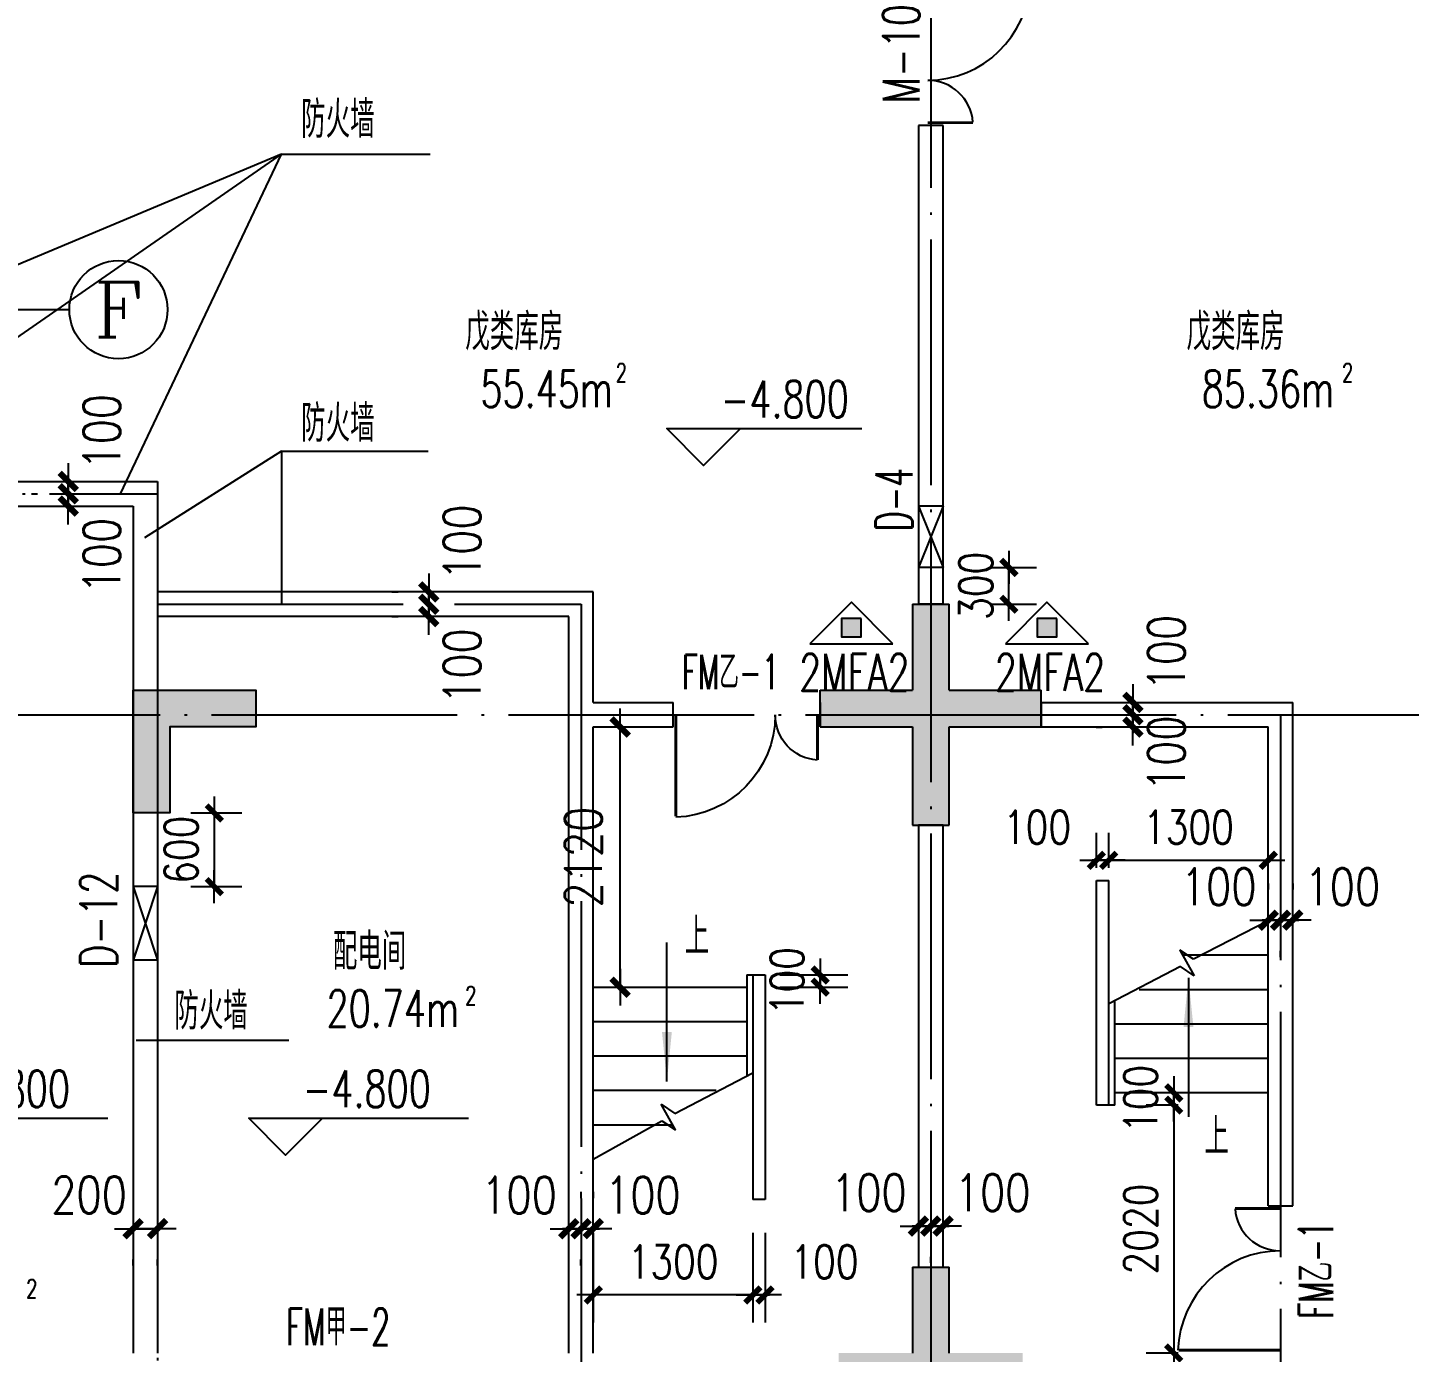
# Model space of a CAD drawing. Extents: x 634182 to 802382, y -1101880 to -864080.
# Drawn here: x 738375 to 749634, y -900771 to -889980 of the extents above; entities that cross this region are included whole.
import ezdxf
from ezdxf.enums import TextEntityAlignment as Align

# ---------------------------------------------------------------- set-up
doc = ezdxf.new("R2010")
doc.units = 0
doc.header["$LTSCALE"] = 1000
doc.header["$MEASUREMENT"] = 0
doc.linetypes.add('DOTE', pattern=[2.42, 2, -0.2, 0.02, -0.2])
doc.layers.get('0').update_dxf_attribs({"linetype": 'CONTINUOUS'})
doc.layers.get('DEFPOINTS').update_dxf_attribs({"linetype": 'CONTINUOUS'})
for name, color, linetype in [('210', 4, 'CONTINUOUS'), ('AXIS', 3, 'CONTINUOUS'), ('AXIS_TEXT', 7, 'CONTINUOUS'), ('DOTE', 1, 'DOTE'), ('MC', 4, 'CONTINUOUS'), ('PUB_DIM', 3, 'CONTINUOUS'), ('PUB_TEXT', 7, 'CONTINUOUS'), ('STAIR', 2, 'CONTINUOUS'), ('WALL', 191, 'CONTINUOUS'), ('WINDOW', 2, 'CONTINUOUS')]:
    doc.layers.add(name, color=color, linetype=linetype)
doc.styles.add('_Z', font='romans', dxfattribs={"width": 0.7, "bigfont": 'Z'})
doc.styles.add('COMPLEX', font='COMPLEX')
doc.styles.add('DIM_FONT', font='simplex.shx', dxfattribs={"width": 0.8})
doc.styles.add('HZ_SIMPLEX', font='SIMPLEX.shx', dxfattribs={"width": 0.8, "bigfont": 'hztxt.shx'})
doc.styles.add('Z', font='romans', dxfattribs={"width": 0.8, "bigfont": 'z'})
doc.dimstyles.new('DIMN', dxfattribs={"dimtxt": 300, "dimasz": 1, "dimexe": 250, "dimexo": 300, "dimgap": 150, "dimtad": 1, "dimdec": 0, "dimzin": 0, "dimdsep": 46, "dimtxsty": 'DIM_FONT', "dimblk": '_DIMX', "dimblk1": '_DIMX', "dimblk2": '_DIMX', "dimcen": 2.5, "dimclrt": 7, "dimadec": 0, "dimazin": 0, "dimtfac": 1, "dimtdec": 0, "dimtix": 1, "dimtmove": 2, "dimatfit": 3, "dimldrblk": '_DIMX', "dimfxl": 0, "dimtolj": 1, "dimtzin": 0, "dimarcsym": 0})
doc.dimstyles.new('DIMN90', dxfattribs={"dimscale": 0.9, "dimtxt": 300, "dimasz": 1, "dimexe": 250, "dimexo": 300, "dimgap": 150, "dimtad": 1, "dimdec": 0, "dimdsep": 46, "dimtxsty": 'DIM_FONT', "dimblk": '_DIMX', "dimcen": 2.5, "dimclrt": 7, "dimadec": 0, "dimazin": 0, "dimtfac": 1, "dimtdec": 0, "dimtix": 1, "dimtmove": 2, "dimatfit": 3, "dimldrblk": '_DIMX', "dimfxl": 0, "dimtolj": 1, "dimarcsym": 0})

# ---------------------------------------------------------------- blocks, each defined once
blk = doc.blocks.new('_DIMX')
blk.add_line((-150, 0), (150, 0))
at = {"const_width": 50}
blk.add_lwpolyline([(-70, -70), (70, 70)], dxfattribs=at)
blk = doc.blocks.new('*D688')
at = {"color": 0, "linetype": 'ByBlock'}
for p, q in [((738406, -893677), (738456, -893677)), ((738706, -893676), (738706, -893675)), ((738706, -893777), (738706, -893677)), ((738706, -893777), (738706, -893677)), ((738406, -893777), (738456, -893777)), ((738706, -893778), (738706, -893779))]:
    blk.add_line(p, q, dxfattribs=at)
at = {"layer": 'DEFPOINTS', "color": 0, "linetype": 'ByBlock'}
for p in [(738706, -893677), (738706, -893677), (738706, -893777)]:
    blk.add_point(p, dxfattribs=at)
at = {"color": 0, "linetype": 'ByBlock'}
for p, rotation in [((738706, -893677), 270), ((738706, -893777), 90)]:
    blk.add_blockref('_DIMX', p, dxfattribs=dict(at, rotation=rotation))
at = {"color": 7, "linetype": 'ByBlock', "insert": (738979, -893272), "char_height": 300, "attachment_point": 5, "rotation": 90, "style": 'DIM_FONT'}
blk.add_mtext('\\A1;100', dxfattribs=at)
blk = doc.blocks.new('*D734')
at = {"color": 0, "linetype": 'ByBlock'}
for p, q in [((738406, -893777), (738456, -893777)), ((738706, -893776), (738706, -893775)), ((738706, -893877), (738706, -893777)), ((738706, -893877), (738706, -893777)), ((738406, -893877), (738456, -893877)), ((738706, -893878), (738706, -893879))]:
    blk.add_line(p, q, dxfattribs=at)
at = {"layer": 'DEFPOINTS', "color": 0, "linetype": 'ByBlock'}
for p in [(738706, -893777), (738706, -893777), (738706, -893877)]:
    blk.add_point(p, dxfattribs=at)
at = {"color": 0, "linetype": 'ByBlock'}
for p, rotation in [((738706, -893777), 270), ((738706, -893877), 90)]:
    blk.add_blockref('_DIMX', p, dxfattribs=dict(at, rotation=rotation))
at = {"color": 7, "linetype": 'ByBlock', "insert": (738979, -894281), "char_height": 300, "attachment_point": 5, "rotation": 90, "style": 'DIM_FONT'}
blk.add_mtext('\\A1;100', dxfattribs=at)
blk = doc.blocks.new('*D735')
at = {"color": 0, "linetype": 'ByBlock'}
for p, q in [((739233, -899764), (739232, -899764)), ((739434, -899764), (739234, -899764)), ((739434, -899764), (739234, -899764)), ((739435, -899764), (739436, -899764)), ((739234, -900064), (739234, -900014)), ((739434, -900064), (739434, -900014))]:
    blk.add_line(p, q, dxfattribs=at)
at = {"layer": 'DEFPOINTS', "color": 0, "linetype": 'ByBlock'}
for p in [(739234, -899764), (739234, -899764), (739434, -899764)]:
    blk.add_point(p, dxfattribs=at)
at = {"color": 0, "linetype": 'ByBlock'}
blk.add_blockref('_DIMX', (739234, -899764), dxfattribs=at)
at = {"color": 0, "linetype": 'ByBlock', "rotation": 180}
blk.add_blockref('_DIMX', (739434, -899764), dxfattribs=at)
at = {"color": 7, "linetype": 'ByBlock', "insert": (738876, -899489), "char_height": 300, "attachment_point": 5, "style": 'DIM_FONT'}
blk.add_mtext('\\A1;200', dxfattribs=at)
blk = doc.blocks.new('*D736')
at = {"color": 0, "linetype": 'ByBlock'}
for p, q in [((739704, -896377), (740121, -896377)), ((739896, -896376), (739896, -896375)), ((739896, -896377), (739896, -896977)), ((739704, -896977), (740121, -896977)), ((739896, -896978), (739896, -896978))]:
    blk.add_line(p, q, dxfattribs=at)
at = {"layer": 'DEFPOINTS', "color": 0, "linetype": 'ByBlock'}
for p in [(739434, -896377), (739434, -896977), (739896, -896977)]:
    blk.add_point(p, dxfattribs=at)
at = {"color": 0, "linetype": 'ByBlock', "xscale": 0.9, "yscale": 0.9, "zscale": 0.9}
for p, rotation in [((739896, -896377), 270), ((739896, -896977), 90)]:
    blk.add_blockref('_DIMX', p, dxfattribs=dict(at, rotation=rotation))
at = {"color": 7, "linetype": 'ByBlock', "insert": (739626, -896677), "char_height": 270, "attachment_point": 5, "rotation": 90, "style": 'DIM_FONT'}
blk.add_mtext('\\A1;600', dxfattribs=at)
blk = doc.blocks.new('_AXISO')
blk.add_circle((0, 0), 0.5)
at = {"layer": 'AXIS_TEXT', "style": 'COMPLEX', "width": 1.041667}
blk.add_attdef('A', text='', height=0.56, dxfattribs=at).set_placement((-0.25, -0.28), (0.25, -0.28), align=Align.FIT)
blk = doc.blocks.new('*D772')
at = {"color": 0, "linetype": 'ByBlock'}
for p, q in [((745733, -899742), (745732, -899742)), ((745834, -899742), (745734, -899742)), ((745834, -899742), (745734, -899742)), ((745835, -899742), (745836, -899742)), ((745734, -900042), (745734, -899992)), ((745834, -900042), (745834, -899992))]:
    blk.add_line(p, q, dxfattribs=at)
at = {"layer": 'DEFPOINTS', "color": 0, "linetype": 'ByBlock'}
for p in [(745734, -899742), (745734, -899742), (745834, -899742)]:
    blk.add_point(p, dxfattribs=at)
at = {"color": 0, "linetype": 'ByBlock'}
blk.add_blockref('_DIMX', (745734, -899742), dxfattribs=at)
at = {"color": 0, "linetype": 'ByBlock', "rotation": 180}
blk.add_blockref('_DIMX', (745834, -899742), dxfattribs=at)
at = {"color": 7, "linetype": 'ByBlock', "insert": (746238, -899470), "char_height": 300, "attachment_point": 5, "style": 'DIM_FONT'}
blk.add_mtext('\\A1;100', dxfattribs=at)
blk = doc.blocks.new('_A2AKO')
at = {"const_width": 0.02}
for points in [[(-0.481, -0.0014), (-0.481, -0.3084)], [(0.481, 0.0014), (0.481, -0.6906)]]:
    blk.add_lwpolyline(points, dxfattribs=at)
for centre, radius, start, end in [((-0.5008, -0.0026), 0.3067, 274.24917, 0.21013), ((0.5046, 0.0019), 0.6987, 180.27623, 268.06031)]:
    blk.add_arc(centre, radius, start, end)
blk = doc.blocks.new('*D773')
at = {"color": 0, "linetype": 'ByBlock'}
for p, q in [((742884, -899464), (742884, -899514)), ((742984, -899464), (742984, -899514)), ((742883, -899764), (742882, -899764)), ((742984, -899764), (742884, -899764)), ((742984, -899764), (742884, -899764)), ((742985, -899764), (742986, -899764))]:
    blk.add_line(p, q, dxfattribs=at)
at = {"layer": 'DEFPOINTS', "color": 0, "linetype": 'ByBlock'}
for p in [(742884, -899764), (742884, -899764), (742984, -899764)]:
    blk.add_point(p, dxfattribs=at)
at = {"color": 0, "linetype": 'ByBlock'}
blk.add_blockref('_DIMX', (742884, -899764), dxfattribs=at)
at = {"color": 0, "linetype": 'ByBlock', "rotation": 180}
blk.add_blockref('_DIMX', (742984, -899764), dxfattribs=at)
at = {"color": 7, "linetype": 'ByBlock', "insert": (743388, -899491), "char_height": 300, "attachment_point": 5, "style": 'DIM_FONT'}
blk.add_mtext('\\A1;100', dxfattribs=at)
blk = doc.blocks.new('*D774')
at = {"color": 0, "linetype": 'ByBlock'}
for p, q in [((745634, -899442), (745634, -899492)), ((745734, -899442), (745734, -899492)), ((745633, -899742), (745632, -899742)), ((745734, -899742), (745634, -899742)), ((745734, -899742), (745634, -899742)), ((745735, -899742), (745736, -899742))]:
    blk.add_line(p, q, dxfattribs=at)
at = {"layer": 'DEFPOINTS', "color": 0, "linetype": 'ByBlock'}
for p in [(745634, -899742), (745634, -899742), (745734, -899742)]:
    blk.add_point(p, dxfattribs=at)
at = {"color": 0, "linetype": 'ByBlock'}
blk.add_blockref('_DIMX', (745634, -899742), dxfattribs=at)
at = {"color": 0, "linetype": 'ByBlock', "rotation": 180}
blk.add_blockref('_DIMX', (745734, -899742), dxfattribs=at)
at = {"color": 7, "linetype": 'ByBlock', "insert": (745230, -899470), "char_height": 300, "attachment_point": 5, "style": 'DIM_FONT'}
blk.add_mtext('\\A1;100', dxfattribs=at)
blk = doc.blocks.new('*D776')
at = {"color": 0, "linetype": 'ByBlock'}
for p, q in [((744504, -897697), (745058, -897697)), ((744833, -897696), (744833, -897695)), ((744833, -897697), (744833, -897797)), ((744504, -897797), (745058, -897797)), ((744833, -897798), (744833, -897799))]:
    blk.add_line(p, q, dxfattribs=at)
at = {"layer": 'DEFPOINTS', "color": 0, "linetype": 'ByBlock'}
for p in [(744234, -897697), (744234, -897797), (744833, -897797)]:
    blk.add_point(p, dxfattribs=at)
at = {"color": 0, "linetype": 'ByBlock', "xscale": 0.9, "yscale": 0.9, "zscale": 0.9}
for p, rotation in [((744833, -897697), 270), ((744833, -897797), 90)]:
    blk.add_blockref('_DIMX', p, dxfattribs=dict(at, rotation=rotation))
at = {"color": 7, "linetype": 'ByBlock', "insert": (744563, -897747), "char_height": 270, "attachment_point": 5, "rotation": 90, "style": 'DIM_FONT'}
blk.add_mtext('\\A1;100', dxfattribs=at)
blk = doc.blocks.new('_ARROW')
blk.add_solid([(0, 0), (-1, 0.1), (-1, -0.1)])
blk = doc.blocks.new('*D777')
at = {"color": 0, "linetype": 'ByBlock'}
for p, q in [((744284, -899797), (744284, -900529)), ((744384, -899797), (744384, -900529)), ((744283, -900304), (744282, -900304)), ((744384, -900304), (744284, -900304)), ((744384, -900304), (744284, -900304)), ((744385, -900304), (744386, -900304))]:
    blk.add_line(p, q, dxfattribs=at)
at = {"layer": 'DEFPOINTS', "color": 0, "linetype": 'ByBlock'}
for p in [(744284, -899527), (744384, -899527), (744284, -900304)]:
    blk.add_point(p, dxfattribs=at)
at = {"color": 0, "linetype": 'ByBlock', "xscale": 0.9, "yscale": 0.9, "zscale": 0.9}
for p, rotation in [((744284, -900304), 2.668103711186115e-10), ((744384, -900304), 180.0000000002669)]:
    blk.add_blockref('_DIMX', p, dxfattribs=dict(at, rotation=rotation))
at = {"color": 7, "linetype": 'ByBlock', "insert": (744868, -900034), "char_height": 270, "attachment_point": 5, "style": 'DIM_FONT'}
blk.add_mtext('\\A1;100', dxfattribs=at)
blk = doc.blocks.new('*D778')
at = {"color": 0, "linetype": 'ByBlock'}
for p, q in [((742984, -899797), (742984, -900529)), ((744284, -899797), (744284, -900529)), ((744283, -900304), (742985, -900304))]:
    blk.add_line(p, q, dxfattribs=at)
at = {"layer": 'DEFPOINTS', "color": 0, "linetype": 'ByBlock'}
for p in [(742984, -899527), (744284, -899527), (742984, -900304)]:
    blk.add_point(p, dxfattribs=at)
at = {"color": 0, "linetype": 'ByBlock', "xscale": 0.9, "yscale": 0.9, "zscale": 0.9}
for p, rotation in [((742984, -900304), 179.9999999999897), ((744284, -900304), 359.9999999999897)]:
    blk.add_blockref('_DIMX', p, dxfattribs=dict(at, rotation=rotation))
at = {"color": 7, "linetype": 'ByBlock', "insert": (743634, -900034), "char_height": 270, "attachment_point": 5, "style": 'DIM_FONT'}
blk.add_mtext('\\A1;1300', dxfattribs=at)
blk = doc.blocks.new('*D779')
at = {"color": 0, "linetype": 'ByBlock'}
for p, q in [((741343, -894577), (741393, -894577)), ((741643, -894576), (741643, -894575)), ((741643, -894677), (741643, -894577)), ((741643, -894677), (741643, -894577)), ((741343, -894677), (741393, -894677)), ((741643, -894678), (741643, -894679))]:
    blk.add_line(p, q, dxfattribs=at)
at = {"layer": 'DEFPOINTS', "color": 0, "linetype": 'ByBlock'}
for p in [(741643, -894577), (741643, -894577), (741643, -894677)]:
    blk.add_point(p, dxfattribs=at)
at = {"color": 0, "linetype": 'ByBlock'}
for p, rotation in [((741643, -894577), 270), ((741643, -894677), 90)]:
    blk.add_blockref('_DIMX', p, dxfattribs=dict(at, rotation=rotation))
at = {"color": 7, "linetype": 'ByBlock', "insert": (741915, -894172), "char_height": 300, "attachment_point": 5, "rotation": 90, "style": 'DIM_FONT'}
blk.add_mtext('\\A1;100', dxfattribs=at)
blk = doc.blocks.new('*D780')
at = {"color": 0, "linetype": 'ByBlock'}
for p, q in [((741343, -894677), (741393, -894677)), ((741643, -894676), (741643, -894675)), ((741643, -894777), (741643, -894677)), ((741643, -894777), (741643, -894677)), ((741343, -894777), (741393, -894777)), ((741643, -894778), (741643, -894779))]:
    blk.add_line(p, q, dxfattribs=at)
at = {"layer": 'DEFPOINTS', "color": 0, "linetype": 'ByBlock'}
for p in [(741643, -894677), (741643, -894677), (741643, -894777)]:
    blk.add_point(p, dxfattribs=at)
at = {"color": 0, "linetype": 'ByBlock'}
for p, rotation in [((741643, -894677), 270), ((741643, -894777), 90)]:
    blk.add_blockref('_DIMX', p, dxfattribs=dict(at, rotation=rotation))
at = {"color": 7, "linetype": 'ByBlock', "insert": (741915, -895181), "char_height": 300, "attachment_point": 5, "rotation": 90, "style": 'DIM_FONT'}
blk.add_mtext('\\A1;100', dxfattribs=at)
blk = doc.blocks.new('*D781')
at = {"color": 0, "linetype": 'ByBlock'}
for p, q in [((742783, -899764), (742782, -899764)), ((742884, -899764), (742784, -899764)), ((742884, -899764), (742784, -899764)), ((742885, -899764), (742886, -899764)), ((742784, -900064), (742784, -900014)), ((742884, -900064), (742884, -900014))]:
    blk.add_line(p, q, dxfattribs=at)
at = {"layer": 'DEFPOINTS', "color": 0, "linetype": 'ByBlock'}
for p in [(742784, -899764), (742784, -899764), (742884, -899764)]:
    blk.add_point(p, dxfattribs=at)
at = {"color": 0, "linetype": 'ByBlock'}
blk.add_blockref('_DIMX', (742784, -899764), dxfattribs=at)
at = {"color": 0, "linetype": 'ByBlock', "rotation": 180}
blk.add_blockref('_DIMX', (742884, -899764), dxfattribs=at)
at = {"color": 7, "linetype": 'ByBlock', "insert": (742380, -899491), "char_height": 300, "attachment_point": 5, "style": 'DIM_FONT'}
blk.add_mtext('\\A1;100', dxfattribs=at)
blk = doc.blocks.new('*D782')
at = {"color": 0, "linetype": 'ByBlock'}
for p, q in [((747081, -895477), (747131, -895477)), ((747381, -895476), (747381, -895475)), ((747381, -895577), (747381, -895477)), ((747381, -895577), (747381, -895477)), ((747081, -895577), (747131, -895577)), ((747381, -895578), (747381, -895579))]:
    blk.add_line(p, q, dxfattribs=at)
at = {"layer": 'DEFPOINTS', "color": 0, "linetype": 'ByBlock'}
for p in [(747381, -895477), (747381, -895477), (747381, -895577)]:
    blk.add_point(p, dxfattribs=at)
at = {"color": 0, "linetype": 'ByBlock'}
for p, rotation in [((747381, -895477), 270), ((747381, -895577), 90)]:
    blk.add_blockref('_DIMX', p, dxfattribs=dict(at, rotation=rotation))
at = {"color": 7, "linetype": 'ByBlock', "insert": (747654, -895072), "char_height": 300, "attachment_point": 5, "rotation": 90, "style": 'DIM_FONT'}
blk.add_mtext('\\A1;100', dxfattribs=at)
blk = doc.blocks.new('*D783')
at = {"color": 0, "linetype": 'ByBlock'}
for p, q in [((747081, -895577), (747131, -895577)), ((747381, -895576), (747381, -895575)), ((747381, -895677), (747381, -895577)), ((747381, -895677), (747381, -895577)), ((747081, -895677), (747131, -895677)), ((747381, -895678), (747381, -895679))]:
    blk.add_line(p, q, dxfattribs=at)
at = {"layer": 'DEFPOINTS', "color": 0, "linetype": 'ByBlock'}
for p in [(747381, -895577), (747381, -895577), (747381, -895677)]:
    blk.add_point(p, dxfattribs=at)
at = {"color": 0, "linetype": 'ByBlock'}
for p, rotation in [((747381, -895577), 270), ((747381, -895677), 90)]:
    blk.add_blockref('_DIMX', p, dxfattribs=dict(at, rotation=rotation))
at = {"color": 7, "linetype": 'ByBlock', "insert": (747654, -895892), "char_height": 300, "attachment_point": 5, "rotation": 90, "style": 'DIM_FONT'}
blk.add_mtext('\\A1;100', dxfattribs=at)
blk = doc.blocks.new('*D784')
at = {"color": 0, "linetype": 'ByBlock'}
for p, q in [((747750, -898757), (747489, -898757)), ((747714, -898758), (747714, -900776)), ((747750, -900777), (747489, -900777))]:
    blk.add_line(p, q, dxfattribs=at)
at = {"layer": 'DEFPOINTS', "color": 0, "linetype": 'ByBlock'}
for p in [(748020, -898757), (747714, -900777), (748020, -900777)]:
    blk.add_point(p, dxfattribs=at)
at = {"color": 0, "linetype": 'ByBlock', "xscale": 0.9, "yscale": 0.9, "zscale": 0.9}
for p, rotation in [((747714, -898757), 90), ((747714, -900777), 270)]:
    blk.add_blockref('_DIMX', p, dxfattribs=dict(at, rotation=rotation))
at = {"color": 7, "linetype": 'ByBlock', "insert": (747444, -899767), "char_height": 270, "attachment_point": 5, "rotation": 90, "style": 'DIM_FONT'}
blk.add_mtext('\\A1;2020', dxfattribs=at)
blk = doc.blocks.new('*D785')
at = {"color": 0, "linetype": 'ByBlock'}
for p, q in [((747750, -898657), (747489, -898657)), ((747714, -898656), (747714, -898655)), ((747714, -898657), (747714, -898757)), ((747750, -898757), (747489, -898757)), ((747714, -898758), (747714, -898759))]:
    blk.add_line(p, q, dxfattribs=at)
at = {"layer": 'DEFPOINTS', "color": 0, "linetype": 'ByBlock'}
for p in [(748020, -898657), (747714, -898757), (748020, -898757)]:
    blk.add_point(p, dxfattribs=at)
at = {"color": 0, "linetype": 'ByBlock', "xscale": 0.9, "yscale": 0.9, "zscale": 0.9}
for p, rotation in [((747714, -898657), 270), ((747714, -898757), 90)]:
    blk.add_blockref('_DIMX', p, dxfattribs=dict(at, rotation=rotation))
at = {"color": 7, "linetype": 'ByBlock', "insert": (747444, -898707), "char_height": 270, "attachment_point": 5, "rotation": 90, "style": 'DIM_FONT'}
blk.add_mtext('\\A1;100', dxfattribs=at)
blk = doc.blocks.new('*D786')
at = {"color": 0, "linetype": 'ByBlock'}
for p, q in [((747084, -896823), (747084, -896538)), ((747184, -896823), (747184, -896538)), ((747083, -896763), (747082, -896763)), ((747084, -896763), (747184, -896763)), ((747084, -896763), (747184, -896763)), ((747185, -896763), (747186, -896763))]:
    blk.add_line(p, q, dxfattribs=at)
at = {"layer": 'DEFPOINTS', "color": 0, "linetype": 'ByBlock'}
for p in [(747184, -896763), (747084, -897093), (747184, -897093)]:
    blk.add_point(p, dxfattribs=at)
at = {"color": 0, "linetype": 'ByBlock', "xscale": 0.9, "yscale": 0.9, "zscale": 0.9}
blk.add_blockref('_DIMX', (747084, -896763), dxfattribs=at)
at = {"color": 0, "linetype": 'ByBlock', "xscale": 0.9, "yscale": 0.9, "zscale": 0.9, "rotation": 180}
blk.add_blockref('_DIMX', (747184, -896763), dxfattribs=at)
at = {"color": 7, "linetype": 'ByBlock', "insert": (746600, -896493), "char_height": 270, "attachment_point": 5, "style": 'DIM_FONT'}
blk.add_mtext('\\A1;100', dxfattribs=at)
blk = doc.blocks.new('*D787')
at = {"color": 0, "linetype": 'ByBlock'}
for p, q in [((747184, -896823), (747184, -896538)), ((748484, -896823), (748484, -896538)), ((747185, -896763), (748483, -896763))]:
    blk.add_line(p, q, dxfattribs=at)
at = {"layer": 'DEFPOINTS', "color": 0, "linetype": 'ByBlock'}
for p in [(748484, -896763), (747184, -897093), (748484, -897093)]:
    blk.add_point(p, dxfattribs=at)
at = {"color": 0, "linetype": 'ByBlock', "xscale": 0.9, "yscale": 0.9, "zscale": 0.9, "rotation": 180}
blk.add_blockref('_DIMX', (747184, -896763), dxfattribs=at)
at = {"color": 0, "linetype": 'ByBlock', "xscale": 0.9, "yscale": 0.9, "zscale": 0.9}
blk.add_blockref('_DIMX', (748484, -896763), dxfattribs=at)
at = {"color": 7, "linetype": 'ByBlock', "insert": (747834, -896493), "char_height": 270, "attachment_point": 5, "style": 'DIM_FONT'}
blk.add_mtext('\\A1;1300', dxfattribs=at)
blk = doc.blocks.new('*D788')
at = {"color": 0, "linetype": 'ByBlock'}
for p, q in [((746226, -894377), (746596, -894377)), ((746371, -894376), (746371, -894375)), ((746371, -894677), (746371, -894377)), ((746226, -894677), (746596, -894677)), ((746371, -894678), (746371, -894679))]:
    blk.add_line(p, q, dxfattribs=at)
at = {"layer": 'DEFPOINTS', "color": 0, "linetype": 'ByBlock'}
for p in [(745956, -894377), (746371, -894377), (745956, -894677)]:
    blk.add_point(p, dxfattribs=at)
at = {"color": 0, "linetype": 'ByBlock', "xscale": 0.9, "yscale": 0.9, "zscale": 0.9}
for p, rotation in [((746371, -894377), 270), ((746371, -894677), 90)]:
    blk.add_blockref('_DIMX', p, dxfattribs=dict(at, rotation=rotation))
at = {"color": 7, "linetype": 'ByBlock', "insert": (746101, -894527), "char_height": 270, "attachment_point": 5, "rotation": 90, "style": 'DIM_FONT'}
blk.add_mtext('\\A1;300', dxfattribs=at)
blk = doc.blocks.new('*D789')
at = {"color": 0, "linetype": 'ByBlock'}
for p, q in [((748484, -896951), (748484, -897001)), ((748483, -897251), (748482, -897251)), ((748584, -897251), (748484, -897251)), ((748584, -897251), (748484, -897251)), ((748585, -897251), (748586, -897251)), ((748584, -897551), (748584, -897501))]:
    blk.add_line(p, q, dxfattribs=at)
at = {"layer": 'DEFPOINTS', "color": 0, "linetype": 'ByBlock'}
for p in [(748484, -897251), (748484, -897251), (748584, -897251)]:
    blk.add_point(p, dxfattribs=at)
at = {"color": 0, "linetype": 'ByBlock'}
blk.add_blockref('_DIMX', (748484, -897251), dxfattribs=at)
at = {"color": 0, "linetype": 'ByBlock', "rotation": 180}
blk.add_blockref('_DIMX', (748584, -897251), dxfattribs=at)
at = {"color": 7, "linetype": 'ByBlock', "insert": (748080, -896978), "char_height": 300, "attachment_point": 5, "style": 'DIM_FONT'}
blk.add_mtext('\\A1;100', dxfattribs=at)
blk = doc.blocks.new('*D790')
at = {"color": 0, "linetype": 'ByBlock'}
for p, q in [((748584, -896951), (748584, -897001)), ((748684, -896951), (748684, -897001)), ((748583, -897251), (748582, -897251)), ((748684, -897251), (748584, -897251)), ((748684, -897251), (748584, -897251)), ((748685, -897251), (748686, -897251))]:
    blk.add_line(p, q, dxfattribs=at)
at = {"layer": 'DEFPOINTS', "color": 0, "linetype": 'ByBlock'}
for p in [(748584, -897251), (748584, -897251), (748684, -897251)]:
    blk.add_point(p, dxfattribs=at)
at = {"color": 0, "linetype": 'ByBlock'}
for p, rotation in [((748584, -897251), 6.666442612347531e-11), ((748684, -897251), 180.0000000000666)]:
    blk.add_blockref('_DIMX', p, dxfattribs=dict(at, rotation=rotation))
at = {"color": 7, "linetype": 'ByBlock', "insert": (749088, -896978), "char_height": 300, "attachment_point": 5, "style": 'DIM_FONT'}
blk.add_mtext('\\A1;100', dxfattribs=at)

msp = doc.modelspace()

# ---------------------------------------------------------------- hatches: boundary and pattern name
at = {"layer": '210'}
h = msp.add_hatch(color=256, dxfattribs=at)
h.paths.add_polyline_path([(745584.154, -895206.76), (745584.154, -894676.76), (745734.156, -894676.76), (745734.156, -895576.757), (744834.156, -895576.757), (744834.156, -895476.757), (744834.154, -895476.757), (744834.154, -895376.76), (745584.154, -895376.76)])
h.paths.add_polyline_path([(745734.156, -894676.76), (745884.154, -894676.76), (745884.154, -895376.76), (746264.154, -895376.76), (746634.154, -895376.76), (746634.155, -895576.757), (745734.156, -895576.757)])
h.paths.add_polyline_path([(745734.156, -895576.757), (746634.155, -895576.757), (746634.156, -895676.76), (745884.154, -895676.76), (745884.154, -896476.659), (745734.156, -896476.659)])
h.paths.add_polyline_path([(745584.154, -895676.76), (744834.156, -895676.76), (744834.156, -895576.757), (745734.156, -895576.757), (745734.156, -896476.659), (745584.154, -896476.659)])
msp.add_hatch(color=256, dxfattribs=at).paths.add_polyline_path([(740234.057, -895676.76), (740234.057, -895376.76), (739234.057, -895376.76), (739234.157, -896376.659), (739534.057, -896376.659), (739534.057, -895676.76)])
h = msp.add_hatch(color=256, dxfattribs=at)
h.paths.add_polyline_path([(745734.156, -900076.757), (745634.156, -900076.757), (745634.156, -900076.659), (745584.157, -900076.659), (745584.157, -900776.659), (744984.157, -900776.659), (744984.157, -900976.757), (745734.156, -900976.757)])
h.paths.add_polyline_path([(745734.156, -900976.757), (744984.157, -900976.757), (744984.156, -901076.757), (745734.156, -901076.757)])
h = msp.add_hatch(color=256, dxfattribs=at)
h.paths.add_polyline_path([(745734.156, -900076.757), (745834.156, -900076.757), (745834.156, -900076.659), (745884.154, -900076.659), (745884.154, -900776.659), (746484.154, -900776.659), (746484.155, -900976.757), (745734.156, -900976.757)])
h.paths.add_polyline_path([(746484.155, -900976.757), (746484.155, -901076.757), (745734.156, -901076.757), (745734.156, -900976.757)])
at = {"layer": 'PUB_DIM'}
for points in [[(745166.275, -894792.214), (745007.762, -894792.214), (745007.762, -894942.788), (745166.275, -894942.788)], [(746760.611, -894792.214), (746602.098, -894792.214), (746602.098, -894942.788), (746760.611, -894942.788)]]:
    msp.add_hatch(color=256, dxfattribs=at).paths.add_polyline_path(points)

# ---------------------------------------------------------------- linework, layer by layer
at = {"layer": 'DOTE'}
for p, q in [((745734.156, -884445.605), (745734.156, -902476.757)), ((733434.156, -892276.757), (738714.899, -892276.757)), ((736134.156, -893776.757), (739434.156, -893776.757)), ((739434.156, -893776.757), (739434.156, -902476.757)), ((739434.156, -894676.757), (742884.156, -894676.757)), ((742884.156, -894676.757), (742884.156, -902476.757)), ((722934.156, -895576.757), (745734.156, -895576.757)), ((745734.156, -895576.757), (763584.156, -895576.757)), ((748584.156, -895576.757), (748584.156, -902476.757))]:
    msp.add_line(p, q, dxfattribs=at)
at = {"layer": 'MC', "linetype": 'Continuous'}
for p, q in [((740444.362, -891009.331), (737424.454, -892276.757)), ((737534.156, -893026.757), (740444.362, -891009.331)), ((739131.649, -893776.757), (740444.362, -891009.331)), ((740444.362, -891009.331), (741655.548, -891009.331)), ((740444.362, -893430.603), (739325.886, -894134.994)), ((740444.362, -893430.603), (741638.691, -893430.603)), ((740444.362, -893430.603), (740444.362, -894676.757)), ((745634.156, -893876.757), (745834.156, -894376.757)), ((745834.156, -893876.757), (745634.156, -894376.757)), ((739234.156, -896976.659), (739434.156, -897576.659)), ((739434.156, -896976.659), (739234.156, -897576.659)), ((739258.333, -898226.757), (740503.74, -898226.757))]:
    msp.add_line(p, q, dxfattribs=at)
at = {"layer": 'PUB_DIM'}
for p, q in [((744747.608, -894999.028), (745426.43, -894999.028)), ((746341.943, -894999.028), (747020.766, -894999.028))]:
    msp.add_line(p, q, dxfattribs=at)
for points in [[(744183.15, -893245.663), (743883.15, -893545.663), (743583.15, -893245.663), (745173.15, -893245.663)], [(745426.43, -894999.028), (745087.019, -894659.617), (744747.608, -894999.028)], [(747020.766, -894999.028), (746681.355, -894659.617), (746341.943, -894999.028)], [(743584.156, -898564.87), (743584.156, -897433.05)], [(747834.156, -897719.97), (747834.156, -898851.79)], [(737837.399, -898863.722), (737537.399, -899163.722), (737237.399, -898863.722), (739027.399, -898863.722)], [(740777.11, -898863.722), (740477.11, -899163.722), (740177.11, -898863.722), (741967.11, -898863.722)]]:
    msp.add_lwpolyline(points, dxfattribs=at)
for points in [[(745166.275, -894792.214), (745007.762, -894792.214), (745007.762, -894942.788), (745166.275, -894942.788)], [(746760.611, -894792.214), (746602.098, -894792.214), (746602.098, -894942.788), (746760.611, -894942.788)]]:
    msp.add_lwpolyline(points, close=True, dxfattribs=at)
at = {"layer": 'STAIR'}
for p, q in [((748484.156, -897256.757), (747874.633, -897569.492)), ((747763.711, -897494.017), (747880.806, -897703.514)), ((747874.633, -897569.492), (747763.711, -897494.017)), ((747769.884, -897628.039), (747184.156, -897933.217)), ((747880.806, -897703.514), (747769.884, -897628.039)), ((747234.156, -898756.757), (747234.156, -897907.166)), ((743648.427, -898825.475), (744284.156, -898494.246)), ((743654.6, -898959.497), (743537.505, -898750)), ((743537.505, -898750), (743648.427, -898825.475)), ((742984.156, -899196.757), (743543.678, -898884.022)), ((743543.678, -898884.022), (743654.6, -898959.497))]:
    msp.add_line(p, q, dxfattribs=at)
at = {"layer": 'WALL'}
for p, q in [((745634.156, -890776.757), (745634.156, -894676.757)), ((745834.156, -890776.757), (745634.156, -890776.757)), ((745834.156, -894676.757), (745834.156, -890776.757)), ((737634.156, -893676.757), (739434.156, -893676.757)), ((739434.156, -893676.757), (739434.156, -894576.757)), ((737134.156, -893876.757), (739234.156, -893876.757)), ((739234.156, -893876.757), (739234.156, -900776.757)), ((745834.156, -893876.757), (745634.156, -893876.757)), ((745834.156, -894376.757), (745634.156, -894376.757)), ((742984.156, -894576.757), (739434.156, -894576.757)), ((742984.156, -895476.757), (742984.156, -894576.757)), ((745584.156, -894676.757), (745584.156, -895376.757)), ((745634.156, -894676.757), (745834.156, -894676.757)), ((745834.156, -894676.757), (745634.156, -894676.757)), ((745884.156, -895376.757), (745884.156, -894676.757)), ((742784.156, -894776.757), (739434.156, -894776.757)), ((739434.156, -894776.757), (739434.156, -900776.757)), ((742784.156, -900776.757), (742784.156, -894776.757)), ((744834.156, -895676.757), (744834.156, -895376.757)), ((744834.156, -895376.757), (745584.156, -895376.757)), ((745884.156, -895376.757), (746634.156, -895376.757)), ((746634.156, -895676.757), (746634.156, -895376.757)), ((742984.156, -895476.757), (743634.156, -895476.757)), ((743634.156, -895676.757), (743634.156, -895476.757)), ((744834.156, -895676.757), (744834.156, -895476.757)), ((744834.156, -895476.757), (744834.156, -895676.757)), ((746634.156, -895476.757), (746634.156, -895676.757)), ((746634.156, -895476.757), (748684.156, -895476.757)), ((748684.156, -899576.757), (748684.156, -895476.757)), ((742984.156, -895676.757), (743634.156, -895676.757)), ((742984.156, -900776.757), (742984.156, -895676.757)), ((744834.156, -895676.757), (745584.156, -895676.757)), ((745584.156, -895676.757), (745584.156, -896476.757)), ((745884.156, -895676.757), (748484.156, -895676.757)), ((748484.156, -899576.757), (748484.156, -895676.757)), ((745634.156, -896476.757), (745634.156, -900076.757)), ((745634.156, -896476.757), (745834.156, -896476.757)), ((745834.156, -896476.757), (745634.156, -896476.757)), ((745834.156, -900076.757), (745834.156, -896476.757)), ((739434.156, -896976.659), (739234.156, -896976.659)), ((747084.156, -898756.757), (747084.156, -896926.757)), ((747084.156, -896926.757), (747184.156, -896926.757)), ((747184.156, -898756.757), (747184.156, -896926.757)), ((739434.156, -897576.659), (739234.156, -897576.659)), ((744284.156, -897696.757), (744284.156, -898494.246)), ((744284.156, -897696.757), (744284.156, -899526.757)), ((744284.156, -897696.757), (744384.156, -897696.757)), ((744384.156, -897696.757), (744384.156, -899526.757)), ((747184.156, -898756.757), (747084.156, -898756.757)), ((744384.156, -899526.757), (744284.156, -899526.757)), ((748484.156, -899576.757), (748684.156, -899576.757)), ((745584.156, -900076.757), (745584.156, -900776.757)), ((745584.156, -900076.757), (745884.156, -900076.757)), ((745634.156, -900076.757), (745834.156, -900076.757)), ((745884.156, -900776.757), (745884.156, -900076.757))]:
    msp.add_line(p, q, dxfattribs=at)
at = {"layer": 'WALL', "linetype": 'Continuous'}
for p, q in [((745584.156, -894676.757), (745884.156, -894676.757)), ((745884.156, -896476.757), (745884.156, -895676.757)), ((745584.156, -896476.757), (745884.156, -896476.757))]:
    msp.add_line(p, q, dxfattribs=at)
at = {"layer": 'WALL'}
msp.add_lwpolyline([(739234.059, -895376.76), (740234.059, -895376.76), (740234.059, -895676.76), (739534.059, -895676.76), (739534.059, -896376.659), (739234.159, -896376.659)], close=True, dxfattribs=at)
at = {"layer": 'WINDOW'}
for p, q in [((748484.156, -897536.757), (747787.6, -897536.757)), ((744234.156, -897696.757), (744284.156, -897696.757)), ((744234.156, -897696.757), (744234.156, -898520.297)), ((742984.156, -897796.757), (744234.156, -897796.757)), ((748484.156, -897816.757), (747432.245, -897816.757)), ((748484.156, -897816.757), (747432.245, -897816.757)), ((742984.156, -898076.757), (744234.156, -898076.757)), ((748484.156, -898096.757), (747234.156, -898096.757)), ((742984.156, -898356.757), (744234.156, -898356.757)), ((748484.156, -898376.757), (747234.156, -898376.757)), ((742984.156, -898636.757), (743986.066, -898636.757)), ((742984.156, -898636.757), (743986.066, -898636.757)), ((748484.156, -898656.757), (747234.156, -898656.757)), ((747234.156, -898756.757), (747184.156, -898756.757)), ((742984.156, -898916.757), (743630.711, -898916.757))]:
    msp.add_line(p, q, dxfattribs=at)

# ---------------------------------------------------------------- block references
at = {"layer": 'AXIS'}
ref = msp.add_blockref('_AXISO', (739114.899, -892276.757), dxfattribs=dict(at, xscale=800, yscale=800, zscale=800))
ref.add_attrib('A', 'F', dxfattribs={"layer": 'AXIS_TEXT', "height": 448, "style": 'COMPLEX', "width": 1.171875}).set_placement((738914.899, -892500.757), (739314.899, -892500.757), align=Align.FIT)
at = {"layer": 'PUB_DIM', "xscale": -400, "yscale": 400, "zscale": 400}
for p, rotation in [((747834.156, -897719.97), 270.0000000000001), ((743584.156, -898562.582), 90.00000000000001)]:
    msp.add_blockref('_ARROW', p, dxfattribs=dict(at, rotation=rotation))
at = {"layer": 'WINDOW', "xscale": 1200, "yscale": 1200, "zscale": 1200}
for p, rotation in [((745707.84, -890176.757), 90.00000000000001), ((748584.156, -900176.757), 270.0000000000001)]:
    msp.add_blockref('_A2AKO', p, dxfattribs=dict(at, rotation=rotation))
at = {"layer": 'WINDOW', "xscale": -1200, "yscale": 1200, "zscale": 1200}
msp.add_blockref('_A2AKO', (744234.156, -895576.757), dxfattribs=at)

# ---------------------------------------------------------------- texts
at = {"style": '_Z', "width": 0.7}
for p in [(743729.501, -897531.984), (747964.199, -899162.978)]:
    msp.add_text('上', height=300, dxfattribs=at).set_placement(p)
at = {"layer": 'MC', "linetype": 'Continuous', "style": 'HZ_SIMPLEX', "width": 0.7}
for s, p in [('M-10', (745643.688, -890597.761)), ('D-12', (739103.135, -897638.601))]:
    msp.add_text(s, height=300, rotation=90, dxfattribs=at).set_placement(p)
at = {"layer": 'MC', "linetype": 'Continuous', "style": '_Z', "width": 0.6}
for s, height, p in [('D-4', 300, (745434.307, -893565.357)), ('FM乙-1', 280, (748872.427, -899703.242))]:
    msp.add_text(s, height=height, rotation=90, dxfattribs=at).set_placement(p, align=Align.MIDDLE_RIGHT)
for s, height, p in [('FM乙-1', 280, (744501.393, -895228.18)), ('FM甲-2', 300, (741329.662, -900564.008))]:
    msp.add_text(s, height=height, dxfattribs=at).set_placement(p, align=Align.MIDDLE_RIGHT)
at = {"layer": 'PUB_DIM', "style": 'DIM_FONT', "width": 0.7}
for p in [(744544.28, -893006.772), (738198.528, -898624.831), (741138.239, -898624.831)]:
    msp.add_text('-4.800', height=300, dxfattribs=at).set_placement(p, align=Align.MIDDLE)
at = {"layer": 'PUB_DIM', "style": 'Z', "width": 0.7}
for p in [(744661.716, -895381.574), (746256.052, -895381.574)]:
    msp.add_text('2MFA2', height=300, dxfattribs=at).set_placement(p)
at = {"layer": 'PUB_TEXT', "style": 'Z', "width": 0.7}
for s, p in [('防火墙', (740603.589, -890877.43)), ('戊类库房', (741941.214, -892607.369)), ('戊类库房', (747818.538, -892607.369)), ('防火墙', (740603.589, -893352.864)), ('配电间', (740861.998, -897655.109)), ('防火墙', (739570.827, -898141.215))]:
    msp.add_text(s, height=300, dxfattribs=at).set_placement(p)
for s, height, p in [('2', 150, (743257.796, -892789.952)), ('2', 150, (749175.742, -892789.952)), ('55.45m', 300, (743145.064, -892921.751)), ('85.36m', 300, (749022.388, -892921.751)), ('2', 150, (742031.637, -897864.693)), ('20.74m', 300, (741890.897, -897969.491)), ('2', 150, (738453.726, -900252.046))]:
    msp.add_text(s, height=height, dxfattribs=at).set_placement(p, align=Align.MIDDLE_RIGHT)

# ---------------------------------------------------------------- dimensions: what is measured, and where the dimension line sits
at = {"layer": 'PUB_DIM', "linetype": 'Continuous'}
for base, p1, p2, angle, dimstyle, picture, middle, dimtype in [((738705.953, -893676.757), (738705.953, -893776.757), (738705.953, -893676.757), 270, 'DIMN', '*D688', (738978.525, -893272.469), 128), ((738705.953, -893776.757), (738705.953, -893876.757), (738705.953, -893776.757), 90, 'DIMN', '*D734', (738978.525, -894281.044), 129), ((741642.574, -894576.757), (741642.574, -894676.757), (741642.574, -894576.757), 270, 'DIMN', '*D779', (741915.147, -894172.469), 128), ((741642.574, -894676.757), (741642.574, -894776.757), (741642.574, -894676.757), 90, 'DIMN', '*D780', (741915.147, -895181.044), 129), ((747381.271, -895476.757), (747381.271, -895576.757), (747381.271, -895476.757), 270, 'DIMN', '*D782', (747653.844, -895072.469), 128), ((747381.271, -895576.757), (747381.271, -895676.757), (747381.271, -895576.757), 90, 'DIMN', '*D783', (747653.844, -895892.291), 129), ((747184.156, -896762.898), (747084.156, -897092.896), (747184.156, -897092.896), 0, 'DIMN90', '*D786', (746600.213, -896492.898), 129), ((748484.156, -897250.928), (748584.156, -897250.928), (748484.156, -897250.928), 0, 'DIMN', '*D789', (748079.868, -896978.356), 128), ((748584.156, -897250.928), (748684.156, -897250.928), (748584.156, -897250.928), 180, 'DIMN', '*D790', (749088.443, -896978.356), 129), ((745634.156, -899742.189), (745734.156, -899742.189), (745634.156, -899742.189), 0, 'DIMN', '*D774', (745229.868, -899469.616), 128), ((745734.156, -899742.189), (745834.156, -899742.189), (745734.156, -899742.189), 180, 'DIMN', '*D772', (746238.443, -899469.616), 129), ((739234.156, -899763.737), (739434.156, -899763.737), (739234.156, -899763.737), 0, 'DIMN', '*D735', (738875.581, -899488.592), 128), ((742784.156, -899763.737), (742884.156, -899763.737), (742784.156, -899763.737), 0, 'DIMN', '*D781', (742379.868, -899491.164), 128), ((742884.156, -899763.737), (742984.156, -899763.737), (742884.156, -899763.737), 180, 'DIMN', '*D773', (743388.443, -899491.164), 129), ((744284.156, -900303.995), (744384.156, -899526.757), (744284.156, -899526.757), 180, 'DIMN90', '*D777', (744868.098, -900033.995), 129)]:
    dim = msp.add_linear_dim(base=base, p1=p1, p2=p2, angle=angle, dimstyle=dimstyle, dxfattribs=at)
    dim.commit()
    dim.dimension.update_dxf_attribs({"geometry": picture, "text_midpoint": middle, "dimtype": dimtype})
for p1, p2, distance, picture, middle in [((745956.461, -894676.757), (745956.461, -894376.757), -414.298, '*D788', (746100.759, -894526.757)), ((739434.156, -896376.659), (739434.156, -896976.659), 462.051, '*D736', (739626.207, -896676.659)), ((747184.156, -897092.896), (748484.156, -897092.896), 329.998, '*D787', (747834.156, -896492.898)), ((744234.156, -897696.757), (744234.156, -897796.757), 598.631, '*D776', (744562.787, -897746.757)), ((748020.459, -898656.757), (748020.459, -898756.757), -306.316, '*D785', (747444.143, -898706.757)), ((748020.459, -898756.757), (748020.459, -900776.757), -306.316, '*D784', (747444.143, -899766.757)), ((744284.156, -899526.757), (742984.156, -899526.757), 777.238, '*D778', (743634.156, -900033.995))]:
    dim = msp.add_aligned_dim(p1=p1, p2=p2, distance=distance, dimstyle='DIMN90', dxfattribs=at)
    dim.commit()
    dim.dimension.update_dxf_attribs({"geometry": picture, "text_midpoint": middle})
msp.add_aligned_dim(p1=(742984.156, -897796.757), p2=(742984.156, -895676.757), distance=-219.368, dimstyle='DIMN', dxfattribs=at).render()

doc.saveas('drawing.dxf')
